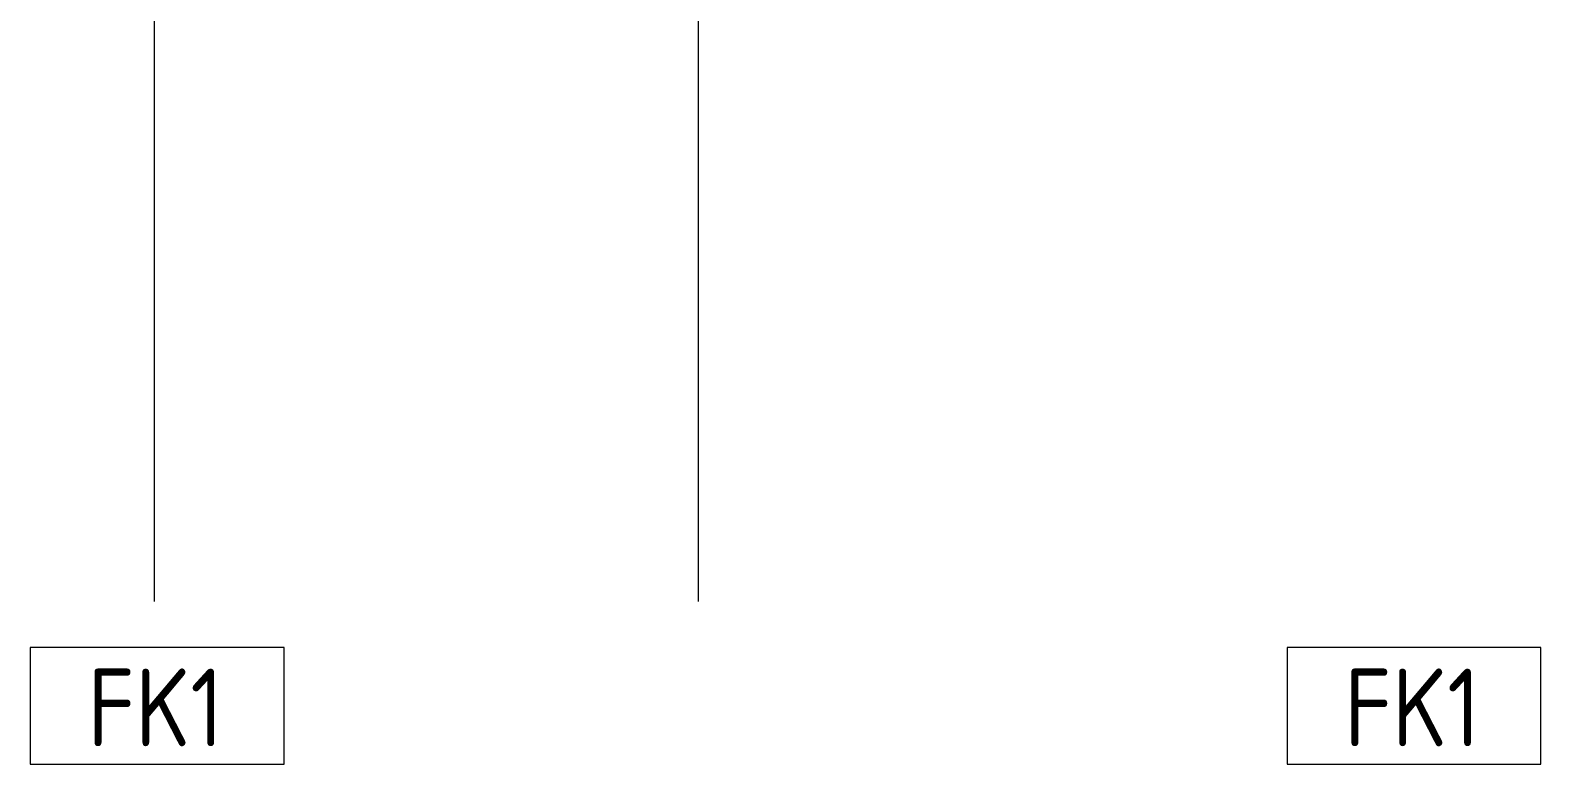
# Model space of a CAD drawing. Header units: millimetres. Extents: x 35524 to 235479, y -8553 to 29000.
# Drawn here: x 70240 to 74128, y 23504 to 25400 of the extents above; entities that cross this region are included whole.
import ezdxf

# ---------------------------------------------------------------- set-up
doc = ezdxf.new("R2010")
doc.units = ezdxf.units.MM
doc.linetypes.add('Осевая', pattern=[3175, 635, -476.25, 1587.5, -476.25])
for name, color, linetype, lineweight in [('A-WALL-IDEN', 7, 'Continuous', 9), ('Оси', 7, 'Continuous', 9), ('Оси-2', 7, 'Осевая', 9)]:
    doc.layers.add(name, color=color, linetype=linetype, lineweight=lineweight)
doc.styles.add('GOST Common_2', font='GOST_Common.ttf', dxfattribs={"width": 0.9, "height": 200})

# ---------------------------------------------------------------- blocks, each defined once
blk = doc.blocks.new('М_стена_0001 - Типоразмер_без рамки-25382661-План отделки стен 3 этажа в осях 12-23')
at = {"layer": 'A-WALL-IDEN'}
for p, q in [((3.258, 1.523), (-3.273, 1.523)), ((-3.273, 1.523), (-3.273, -1.477)), ((3.258, -1.477), (3.258, 1.523)), ((-3.273, -1.477), (3.258, -1.477))]:
    blk.add_line(p, q, dxfattribs=at)

msp = doc.modelspace()

# ---------------------------------------------------------------- linework, layer by layer
at = {"layer": 'Оси'}
for p, q in [((70560, 24898.1), (70560, 27398.1)), ((71960, 24898.1), (71960, 27398.1))]:
    msp.add_line(p, q, dxfattribs=at)
at = {"layer": 'Оси-2'}
for p, q in [((70560, 593.7), (70560, 24898.1)), ((71960, 593.7), (71960, 24898.1))]:
    msp.add_line(p, q, dxfattribs=at)

# ---------------------------------------------------------------- block references
at = {"layer": 'A-WALL-IDEN', "xscale": 99.99999999999993, "yscale": 99.99999999999993, "zscale": 99.99999999999993}
for p in [(70567.3, 23658.8), (73801.8, 23658.8)]:
    msp.add_blockref('М_стена_0001 - Типоразмер_без рамки-25382661-План отделки стен 3 этажа в осях 12-23', p, dxfattribs=at)

# ---------------------------------------------------------------- texts
at = {"layer": 'A-WALL-IDEN', "char_height": 200, "width": 447.342, "attachment_point": 1, "style": 'GOST Common_2'}
for insert in [(70387, 23756.8), (73621.6, 23756.8)]:
    msp.add_mtext('FK1', dxfattribs=dict(at, insert=insert))

doc.saveas('drawing.dxf')
